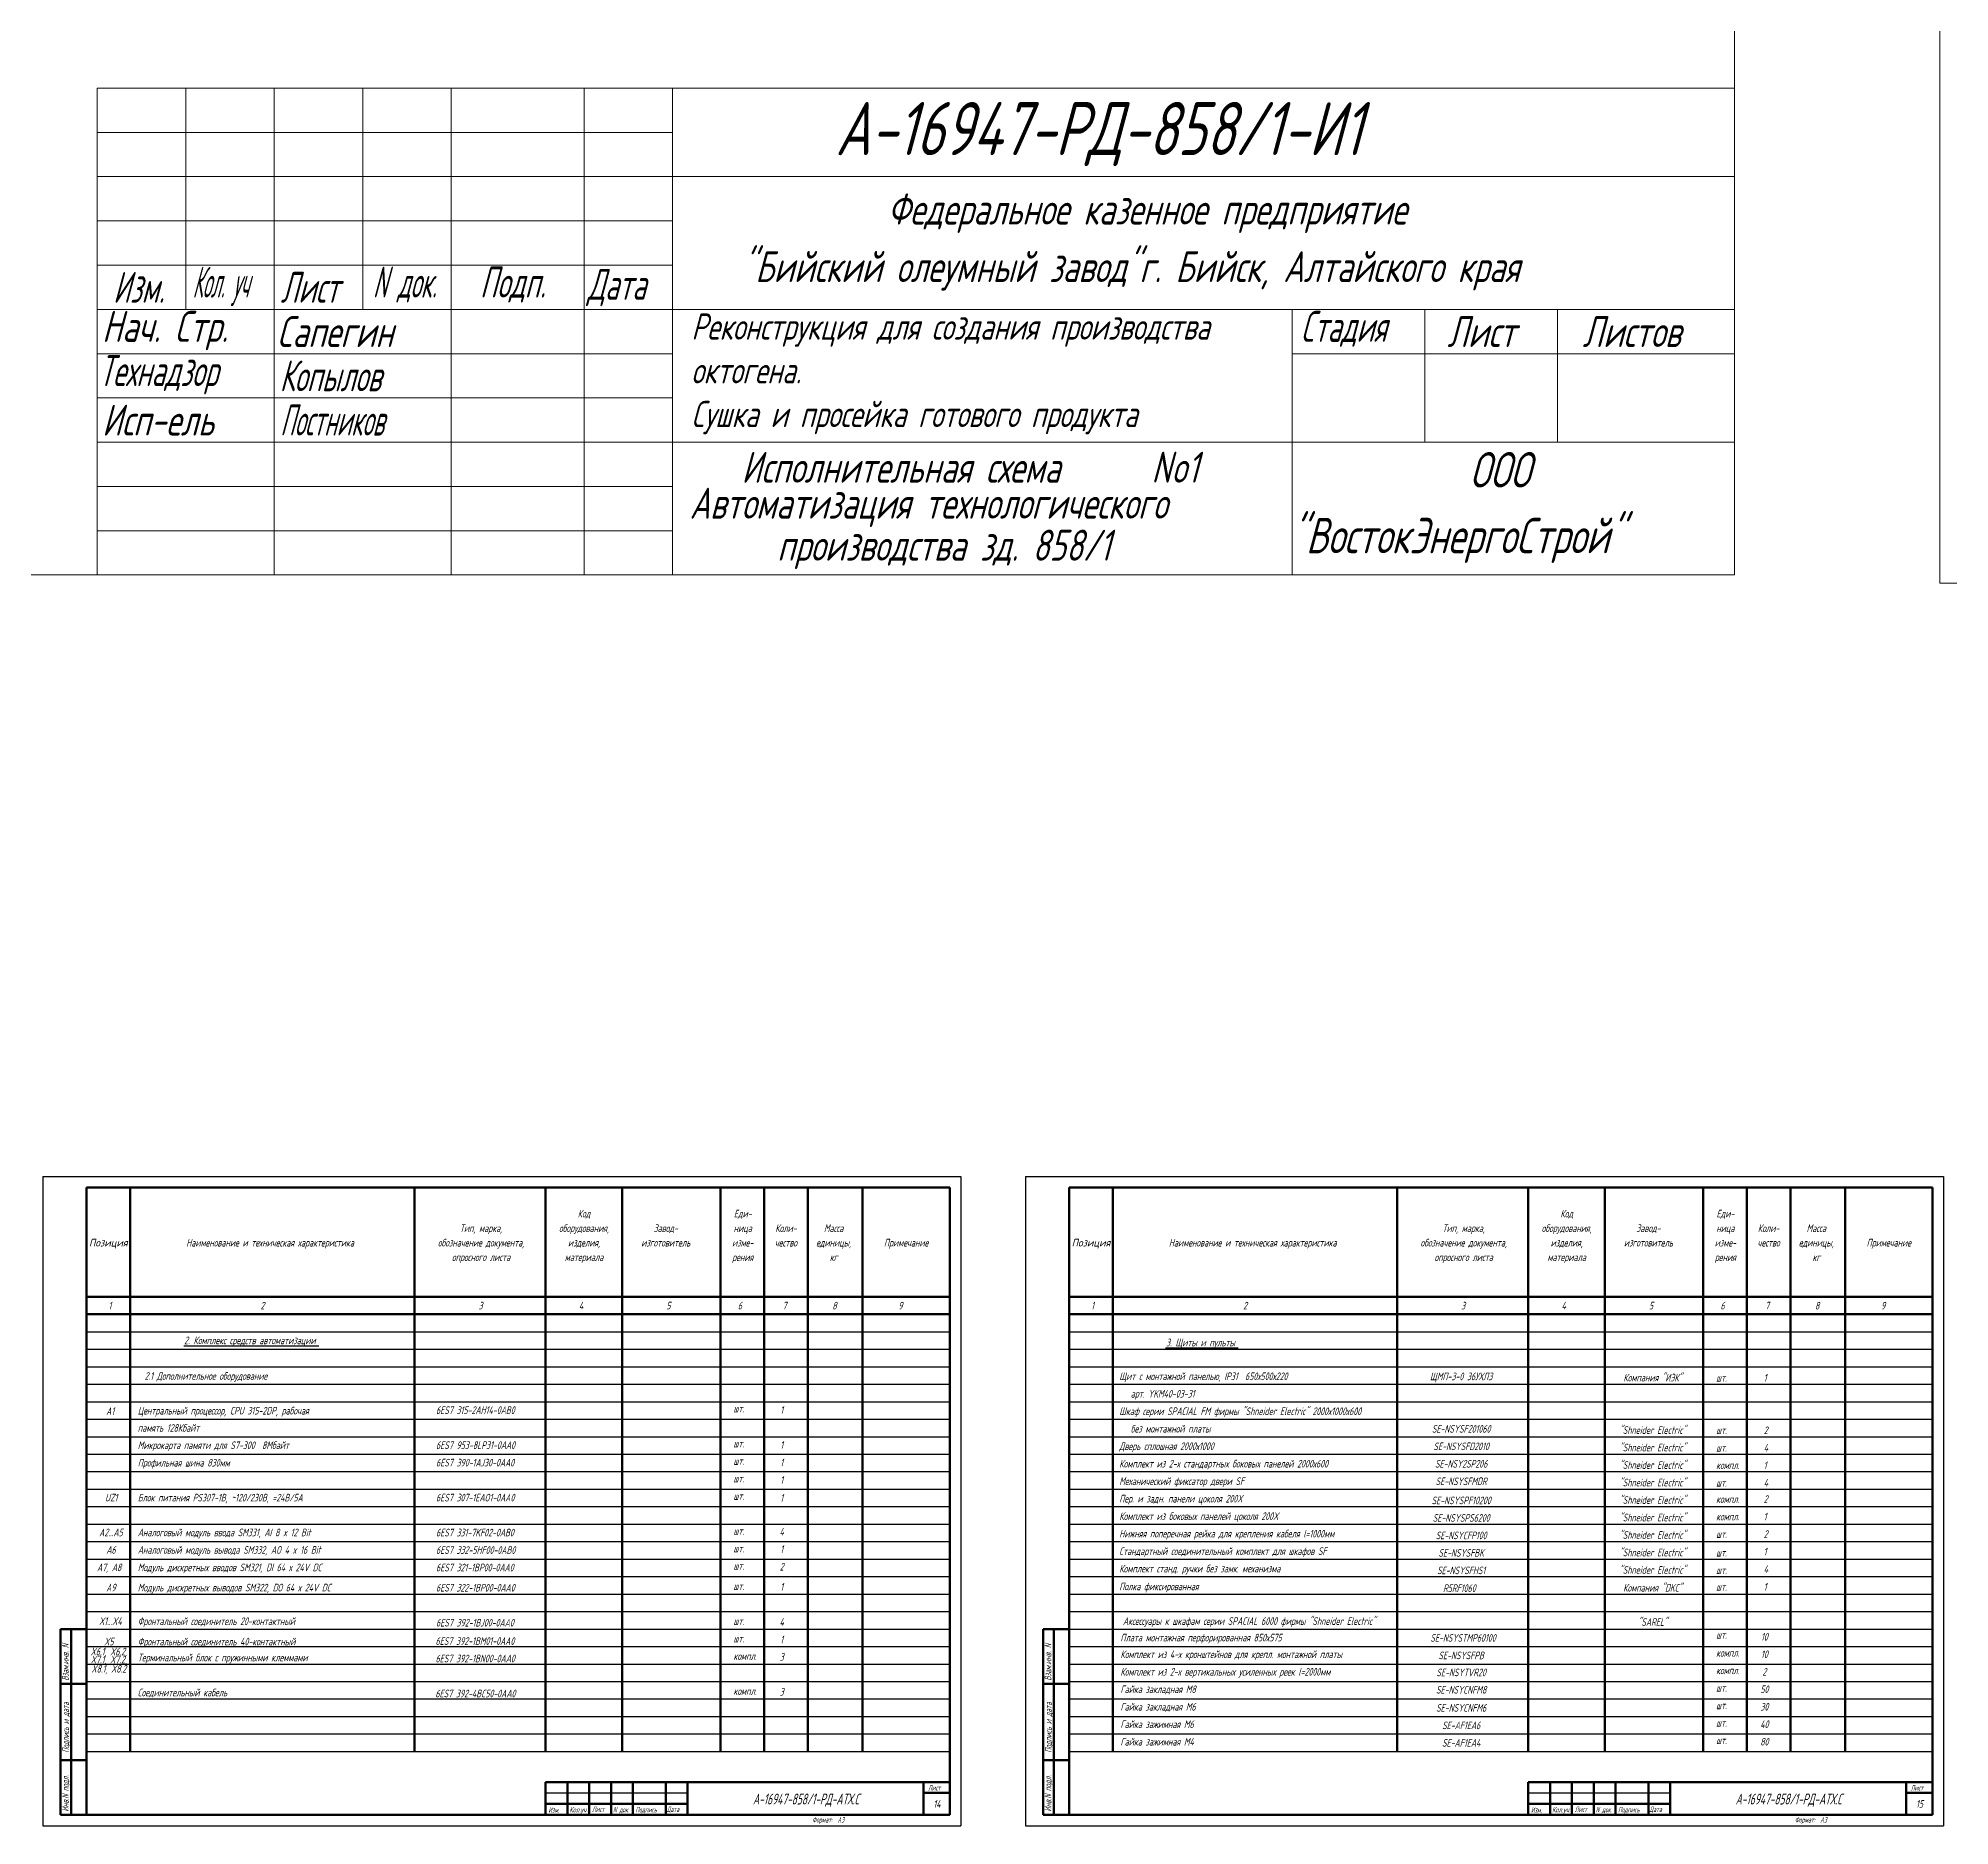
# Model space of a CAD drawing. Header units: millimetres. Extents: x -680 to 9204, y -4430 to 7779.
# Drawn here: x 5334 to 6209, y -3980 to -3162 of the extents above; entities that cross this region are included whole.
import ezdxf
from ezdxf.enums import TextEntityAlignment as Align

# ---------------------------------------------------------------- set-up
doc = ezdxf.new("R2010")
doc.units = ezdxf.units.MM
doc.layers.get('Defpoints').update_dxf_attribs({"color": 33})
for name, color, linetype, lineweight in [('ИИ_ОФОРМЛЕНИЕ_025', 7, 'Continuous', 25), ('Обводка', 6, 'Continuous', 25), ('Рамка толстая', 7, 'Continuous', 60), ('Текст_КИП', 2, 'Continuous', 25)]:
    doc.layers.add(name, color=color, linetype=linetype, lineweight=lineweight)
doc.layers.add('Текст.', color=51, linetype='Continuous')
doc.styles.add('Simplex', font='simplex.shx', dxfattribs={"width": 0.7, "oblique": 15})
doc.styles.get("Standard").update_dxf_attribs({"font": 'arial.ttf'})

msp = doc.modelspace()

# ---------------------------------------------------------------- linework, layer by layer
at = {"color": 18, "lineweight": 20, "true_color": 0x000000}
for p, q in [((5361.2, -3185.171), (6110.45, -3185.171)), ((5361.2, -3185.171), (5361.2, -3407.921)), ((5401.7, -3185.171), (5401.7, -3286.421)), ((5442.2, -3185.171), (5442.2, -3407.921)), ((5482.7, -3185.171), (5482.7, -3286.421)), ((5523.2, -3185.171), (5523.2, -3407.921)), ((5583.95, -3185.171), (5583.95, -3407.921)), ((5624.45, -3185.171), (5624.45, -3407.921)), ((5361.2, -3205.421), (5624.45, -3205.421)), ((5361.2, -3225.671), (5624.45, -3225.671)), ((5624.45, -3225.671), (6110.45, -3225.671)), ((6110.45, -3222.296), (6110.45, -3407.921)), ((5361.2, -3245.921), (5624.45, -3245.921)), ((5361.2, -3266.171), (5624.45, -3266.171)), ((5361.2, -3286.421), (6110.45, -3286.421)), ((5907.95, -3286.421), (5907.95, -3407.921)), ((5968.7, -3286.421), (5968.7, -3347.171)), ((6029.45, -3286.421), (6029.45, -3347.171)), ((5361.2, -3306.671), (5624.45, -3306.671)), ((5907.95, -3306.671), (6110.45, -3306.671)), ((5361.2, -3326.921), (5624.45, -3326.921)), ((5361.2, -3347.171), (5624.45, -3347.171)), ((5624.45, -3347.171), (6110.45, -3347.171)), ((5361.2, -3367.421), (5624.45, -3367.421)), ((5361.2, -3387.671), (5624.45, -3387.671)), ((5486.075, -3407.921), (6110.45, -3407.921))]:
    msp.add_line(p, q, dxfattribs=at)
at = {"lineweight": 60}
for p, q in [((5356.318, -3975.152), (5356.318, -3688.152)), ((5356.318, -3688.152), (5751.318, -3688.152)), ((5376.318, -3688.152), (5376.318, -3946.152)), ((5506.318, -3688.152), (5506.318, -3946.152)), ((5566.318, -3688.152), (5566.318, -3946.152)), ((5601.318, -3688.152), (5601.318, -3946.152)), ((5646.318, -3688.152), (5646.318, -3946.152)), ((5666.318, -3688.152), (5666.318, -3946.152)), ((5686.318, -3688.152), (5686.318, -3946.152)), ((5711.318, -3688.152), (5711.318, -3946.152)), ((5751.318, -3688.152), (5751.318, -3975.152)), ((5805.985, -3975.152), (5805.985, -3688.152)), ((5805.985, -3688.152), (6200.985, -3688.152)), ((5825.985, -3688.152), (5825.985, -3946.152)), ((5955.985, -3688.152), (5955.985, -3946.152)), ((6015.985, -3688.152), (6015.985, -3946.152)), ((6050.985, -3688.152), (6050.985, -3946.152)), ((6095.985, -3688.152), (6095.985, -3946.152)), ((6115.985, -3688.152), (6115.985, -3946.152)), ((6135.985, -3688.152), (6135.985, -3946.152)), ((6160.985, -3688.152), (6160.985, -3946.152)), ((6200.985, -3688.152), (6200.985, -3975.152)), ((5356.318, -3738.152), (5751.318, -3738.152)), ((5805.985, -3738.152), (6200.985, -3738.152)), ((5356.318, -3746.152), (5751.318, -3746.152)), ((5805.985, -3746.152), (6200.985, -3746.152)), ((5344.318, -3975.152), (5344.318, -3890.152)), ((5344.318, -3890.152), (5356.318, -3890.152)), ((5349.318, -3975.152), (5349.318, -3890.152)), ((5793.985, -3975.152), (5793.985, -3890.152)), ((5793.985, -3890.152), (5805.985, -3890.152)), ((5798.985, -3975.152), (5798.985, -3890.152)), ((5356.318, -3915.152), (5344.318, -3915.152)), ((5805.985, -3915.152), (5793.985, -3915.152)), ((5356.318, -3950.152), (5344.318, -3950.152)), ((5805.985, -3950.152), (5793.985, -3950.152)), ((5356.318, -3975.152), (5344.318, -3975.152)), ((5751.318, -3975.152), (5356.318, -3975.152)), ((5805.985, -3975.152), (5793.985, -3975.152)), ((6200.985, -3975.152), (5805.985, -3975.152))]:
    msp.add_line(p, q, dxfattribs=at)
at = {"lineweight": 50}
for p, q in [((5751.318, -3960.152), (5566.318, -3960.152)), ((5566.318, -3960.152), (5566.318, -3975.152)), ((5576.318, -3975.152), (5576.318, -3960.152)), ((5586.318, -3975.152), (5586.318, -3960.152)), ((5596.318, -3975.152), (5596.318, -3960.152)), ((5606.318, -3975.152), (5606.318, -3960.152)), ((5621.318, -3975.152), (5621.318, -3960.152)), ((5631.318, -3975.152), (5631.318, -3960.152)), ((5739.318, -3975.152), (5739.318, -3960.152)), ((6200.985, -3960.152), (6015.985, -3960.152)), ((6015.985, -3960.152), (6015.985, -3975.152)), ((6025.985, -3975.152), (6025.985, -3960.152)), ((6035.985, -3975.152), (6035.985, -3960.152)), ((6045.985, -3975.152), (6045.985, -3960.152)), ((6055.985, -3975.152), (6055.985, -3960.152)), ((6070.985, -3975.152), (6070.985, -3960.152)), ((6080.985, -3975.152), (6080.985, -3960.152)), ((6188.985, -3975.152), (6188.985, -3960.152)), ((5566.318, -3970.152), (5631.318, -3970.152)), ((5739.318, -3965.152), (5751.318, -3965.152)), ((6015.985, -3970.152), (6080.985, -3970.152)), ((6188.985, -3965.152), (6200.985, -3965.152))]:
    msp.add_line(p, q, dxfattribs=at)
at = {"lineweight": -3}
for p, q in [((5566.318, -3965.152), (5631.318, -3965.152)), ((6015.985, -3965.152), (6080.985, -3965.152))]:
    msp.add_line(p, q, dxfattribs=at)
at = {"layer": 'Defpoints'}
for p, q in [((5336.318, -3683.152), (5756.318, -3683.152)), ((5336.318, -3683.152), (5336.318, -3980.124)), ((5756.318, -3683.152), (5756.318, -3980.152)), ((5785.985, -3683.152), (6205.985, -3683.152)), ((5785.985, -3683.152), (5785.985, -3980.124)), ((6205.985, -3683.152), (6205.985, -3980.152)), ((5336.318, -3980.124), (5756.318, -3980.152)), ((5785.985, -3980.124), (6205.985, -3980.152))]:
    msp.add_line(p, q, dxfattribs=at)
at = {"layer": 'Обводка', "color": 155}
for p, q in [((5356.318, -3754.152), (5751.318, -3754.152)), ((5805.985, -3754.152), (6200.985, -3754.152)), ((5356.318, -3762.152), (5751.318, -3762.152)), ((5805.985, -3762.152), (6200.985, -3762.152)), ((5356.318, -3770.152), (5751.318, -3770.152)), ((5356.318, -3778.152), (5751.318, -3778.152)), ((5805.985, -3770.152), (6200.985, -3770.152)), ((5805.985, -3778.152), (6200.985, -3778.152)), ((5356.318, -3786.152), (5751.318, -3786.152)), ((5805.985, -3786.152), (6200.985, -3786.152)), ((5356.318, -3794.152), (5751.318, -3794.152)), ((5805.985, -3794.152), (6200.985, -3794.152)), ((5356.318, -3802.152), (5751.318, -3802.152)), ((5805.985, -3802.152), (6200.985, -3802.152)), ((5356.318, -3810.152), (5751.318, -3810.152)), ((5805.985, -3810.152), (6200.985, -3810.152)), ((5356.318, -3818.152), (5751.318, -3818.152)), ((5805.985, -3818.152), (6200.985, -3818.152)), ((5356.318, -3826.152), (5751.318, -3826.152)), ((5805.985, -3826.152), (6200.985, -3826.152)), ((5356.318, -3834.152), (5751.318, -3834.152)), ((5805.985, -3834.152), (6200.985, -3834.152)), ((5356.318, -3842.152), (5751.318, -3842.152)), ((5805.985, -3842.152), (6200.985, -3842.152)), ((5356.318, -3850.152), (5751.318, -3850.152)), ((5805.985, -3850.152), (6200.985, -3850.152)), ((5356.318, -3858.152), (5751.318, -3858.152)), ((5356.318, -3866.152), (5751.318, -3866.152)), ((5805.985, -3858.152), (6200.985, -3858.152)), ((5805.985, -3866.152), (6200.985, -3866.152)), ((5356.318, -3874.152), (5751.318, -3874.152)), ((5805.985, -3874.152), (6200.985, -3874.152)), ((5356.318, -3882.152), (5751.318, -3882.152)), ((5805.985, -3882.152), (6200.985, -3882.152)), ((5356.318, -3890.152), (5751.318, -3890.152)), ((5805.985, -3890.152), (6200.985, -3890.152)), ((5356.318, -3898.152), (5751.318, -3898.152)), ((5805.985, -3898.152), (6200.985, -3898.152)), ((5356.318, -3906.152), (5751.318, -3906.152)), ((5805.985, -3906.152), (6200.985, -3906.152)), ((5356.318, -3914.152), (5751.318, -3914.152)), ((5805.985, -3914.152), (6200.985, -3914.152)), ((5356.318, -3922.152), (5751.318, -3922.152)), ((5805.985, -3922.152), (6200.985, -3922.152)), ((5356.318, -3930.152), (5751.318, -3930.152)), ((5805.985, -3930.152), (6200.985, -3930.152)), ((5356.318, -3938.152), (5751.318, -3938.152)), ((5805.985, -3938.152), (6200.985, -3938.152)), ((5356.318, -3946.152), (5751.318, -3946.152)), ((5356.318, -3946.152), (5751.318, -3946.152)), ((5805.985, -3946.152), (6200.985, -3946.152)), ((5805.985, -3946.152), (6200.985, -3946.152))]:
    msp.add_line(p, q, dxfattribs=at)
at = {"layer": 'Рамка толстая', "color": 18, "lineweight": 20, "true_color": 0x000000}
for p, q in [((6204.384, -2078.49), (6204.384, -3411.615)), ((6110.45, -2439.296), (6110.45, -3407.921)), ((4777.325, -3407.921), (6110.45, -3407.921)), ((7173.009, -3411.615), (6204.384, -3411.615))]:
    msp.add_line(p, q, dxfattribs=at)

# ---------------------------------------------------------------- texts
at = {"color": 18, "lineweight": 20, "true_color": 0x000000, "style": 'Simplex', "oblique": 15}
for s, height, width, p in [('А-16947-РД-858/1-И1', 24.3, 0.7, (5698.954, -3215.835)), ('Федеральное казенное предприятие', 14.175, 0.7, (5722.8, -3247.608)), ('"Бийский олеумный завод"г. Бийск, Алтайского края', 14.175, 0.7, (5656.329, -3273.933)), ('Изм.', 14.175, 0.6, (5368.4, -3283.383)), ('Кол. уч', 14.175, 0.4, (5404.754, -3281.021)), ('Лист', 14.175, 0.6, (5445.074, -3283.383)), ('N', 14.175, 0.5, (5487.272, -3281.021)), ('док.', 14.175, 0.5, (5498.546, -3281.021)), ('Подп.', 14.175, 0.6, (5536.272, -3281.021)), ('Дата', 14.175, 0.6, (5585.476, -3282.033)), ('Нач. Стр.', 14.175, 0.7, (5363.36, -3301.271)), ('Стадия', 14.175, 0.6, (5911.902, -3301.271)), ('Сапегин', 14.175, 0.7, (5443.456, -3303.633)), ('Лист', 14.175, 0.7, (5978.994, -3303.633)), ('Листов', 14.175, 0.7, (6040.841, -3303.633)), ('Технадзор', 14.175, 0.6, (5362.01, -3321.521)), ('Копылов', 14.175, 0.6, (5444.63, -3323.883)), ('Исп-ель', 14.175, 0.7, (5363.36, -3344.133)), ('Постников', 14.175, 0.5, (5444.9, -3344.133)), ('Исполнительная схема ', 14.175, 0.7, (5655.976, -3365.709)), ('No1', 14.175, 0.7, (5843.558, -3365.709)), ('ООО', 16.2, 0.7, (5989.21, -3367.903)), ('Автоматизация технологического', 14.175, 0.7, (5632.258, -3382.167)), ('"ВостокЭнергоСтрой"', 16.2, 0.7, (5907.556, -3397.989)), ('производства зд. 858/1', 14.175, 0.7, (5672.325, -3401.386))]:
    msp.add_text(s, height=height, dxfattribs=dict(at, width=width)).set_placement(p)
at = {"layer": 'ИИ_ОФОРМЛЕНИЕ_025', "lineweight": 20, "insert": (5633.022, -3288.269), "char_height": 12, "attachment_point": 1}
msp.add_mtext_dynamic_manual_height_columns('{\\Fsimplex|c204;\\Q15;\\W0.7;\\C2;Реконструкция для создания производства октогена. \\PСушка и просейка готового продукта}', width=276.25893, gutter_width=12.5, heights=[0], dxfattribs=at)
at = {"layer": 'Текст.', "style": 'Simplex', "oblique": 15, "width": 0.6}
for s, p in [('Щит с монтажной панелью, IP31  650х500х220', (5828.857, -3776.262)), ('1', (6123.743, -3776.975)), ('арт. YKM40-03-31', (5834.101, -3784.262)), ('Шкаф серии SPACIAL FM фирмы "Shneider Electric" 2000х1000х600', (5828.857, -3792.262)), ('Дверь сплошная 2000х1000', (5828.857, -3808.262)), ('без монтажной платы', (5834.101, -3800.262)), ('2', (6123.743, -3800.975)), ('Комплект из 2-х стандартных боковых панелей 2000х600', (5828.857, -3816.262)), ('4', (6123.743, -3808.975)), ('1', (6123.743, -3816.975)), ('Механический фиксатор двери SF', (5828.857, -3824.262)), ('4', (6123.743, -3824.975)), ('Пер. и задн. панели цоколя 200X ', (5828.857, -3832.262)), ('2', (6123.743, -3832.453)), ('Комплект из боковых панелей цоколя 200X', (5828.857, -3840.262)), ('1', (6123.743, -3840.453)), ('Нижняя поперечная рейка для крепления кабеля l=1000мм', (5828.857, -3848.262)), ('2', (6123.743, -3848.453)), ('Стандартный соединительный комплект для шкафов SF', (5828.857, -3856.262)), ('1', (6123.743, -3856.453)), ('Комплект станд. ручки без замк. механизма', (5828.857, -3864.262)), ('4', (6123.743, -3864.453))]:
    msp.add_text(s, height=3.5, dxfattribs=at).set_placement(p)
for s, p in [('ЩМП-3-0 36УХЛ3', (5985.3, -3776.317)), ('Компания "ИЭК"', (6072.953, -3776.876)), ('SE-NSYSF201060', (5985.3, -3800.317)), ('SE-NSYSFD2010', (5985.3, -3808.317)), ('"Shneider Electric"', (6072.953, -3800.876)), ('"Shneider Electric"', (6072.953, -3808.876)), ('SE-NSY2SP206', (5985.3, -3816.317)), ('"Shneider Electric"', (6072.953, -3816.876)), ('SE-NSYSFMDR', (5985.3, -3824.317)), ('"Shneider Electric"', (6072.953, -3824.876)), ('SE-NSYSPF10200', (5985.3, -3833.067)), ('"Shneider Electric"', (6072.953, -3832.876)), ('SE-NSYSPS6200', (5985.3, -3841.067)), ('"Shneider Electric"', (6072.953, -3840.876)), ('SE-NSYCFP100', (5985.3, -3849.067)), ('"Shneider Electric"', (6072.953, -3848.876)), ('SE-NSYSFBK', (5985.3, -3857.067)), ('"Shneider Electric"', (6072.953, -3856.876)), ('SE-NSYSFHS1', (5985.3, -3865.067)), ('"Shneider Electric"', (6072.953, -3864.876))]:
    msp.add_text(s, height=3.5, dxfattribs=at).set_placement(p, align=Align.CENTER)
at = {"layer": 'Текст_КИП', "style": 'Simplex', "oblique": 15, "width": 0.6}
for s, p in [('Код', (5583.919, -3701.852)), ('Еди-', (5656.537, -3701.852)), ('Код', (6033.585, -3701.852)), ('Еди-', (6106.203, -3701.852)), ('Тип, марка,', (5536.79, -3708.502)), ('оборудования,', (5583.919, -3708.502)), ('Завод-', (5621.318, -3708.502)), ('ница', (5656.537, -3708.502)), ('Коли-', (5676.318, -3708.502)), ('Масса', (5698.154, -3708.502)), ('Тип, марка,', (5986.456, -3708.502)), ('оборудования,', (6033.585, -3708.502)), ('Завод-', (6070.985, -3708.502)), ('ница', (6106.203, -3708.502)), ('Коли-', (6125.985, -3708.502)), ('Масса', (6147.82, -3708.502)), ('Наименование и техническая характеристика', (5440.265, -3715.152)), ('обозначение документа,', (5536.79, -3715.152)), ('изделия,', (5583.919, -3715.152)), ('изготовитель', (5621.318, -3715.152)), ('изме-', (5656.537, -3715.152)), ('чество', (5676.318, -3715.152)), ('единицы,', (5698.154, -3715.152)), ('Примечание', (5731.318, -3715.152)), ('Наименование и техническая характеристика', (5889.931, -3715.152)), ('обозначение документа,', (5986.456, -3715.152)), ('изделия,', (6033.585, -3715.152)), ('изготовитель', (6070.985, -3715.152)), ('изме-', (6106.203, -3715.152)), ('чество', (6125.985, -3715.152)), ('единицы,', (6147.82, -3715.152)), ('Примечание', (6180.985, -3715.152)), ('опросного листа', (5536.79, -3721.802)), ('материала', (5583.919, -3721.802)), ('рения', (5656.537, -3721.802)), ('кг', (5698.154, -3721.802)), ('опросного листа', (5986.456, -3721.802)), ('материала', (6033.585, -3721.802)), ('рения', (6106.203, -3721.802)), ('кг', (6147.82, -3721.802)), ('А1', (5367.129, -3792.173)), ('1', (5674.383, -3791.686)), ('1', (5674.383, -3807.686)), ('1', (5674.383, -3815.686)), ('1', (5674.383, -3823.686)), ('UZ1', (5367.587, -3831.794)), ('1', (5674.383, -3831.87)), ('А2...А5', (5367.467, -3847.692)), ('4', (5674.383, -3847.388)), ('А6', (5367.467, -3855.692)), ('1', (5674.383, -3855.388)), ('А7, А8 ', (5367.467, -3863.692)), ('2', (5674.383, -3863.388)), ('А9', (5367.467, -3872.925)), ('1', (5674.383, -3872.621)), ('X1...X4', (5367.188, -3888.307)), ('4', (5674.383, -3888.66)), (' SE-NSYSTMP60100', (5985.3, -3895.952)), ('"SAREL"', (6072.953, -3888.696)), ('X6.1, X6.2,', (5366.476, -3902.196)), ('X5', (5366.476, -3897.64)), ('3', (5674.383, -3904.621)), ('1', (5674.383, -3896.662)), ('SE-NSYSFPB', (5985.3, -3903.972)), ('10', (6124.05, -3903.457)), ('X7.1, X7.2,', (5366.476, -3905.853)), ('X8.1, X8.2', (5366.476, -3910.092)), (' SE-NSYTVR20 ', (5985.3, -3911.761)), ('3', (5674.383, -3920.621)), ('SE-NSYCNFM8', (5985.3, -3919.691)), ('50', (6124.05, -3919.457)), ('SE-NSYCNFM6', (5985.3, -3927.972)), ('30', (6124.05, -3927.457)), ('SE-AF1EA6', (5985.3, -3935.972)), ('40', (6124.05, -3935.457)), ('SE-AF1EA4', (5985.3, -3943.972)), ('80', (6124.05, -3943.457))]:
    msp.add_text(s, height=3.5, dxfattribs=at).set_placement(p, align=Align.CENTER)
at = {"layer": 'Текст_КИП', "style": 'Simplex', "oblique": 15, "width": 0.822902}
for p, p2 in [((5357.406, -3715.152), (5375.098, -3715.152)), ((5807.072, -3715.152), (5824.765, -3715.152))]:
    msp.add_text('Позиция', height=3.5, dxfattribs=at).set_placement(p, p2, align=Align.FIT)
at = {"layer": 'Текст_КИП', "style": 'Simplex', "oblique": 15, "width": 0.6}
for s, height, p in [('1', 3.5, (5366.298, -3743.948)), ('2', 3.5, (5435.858, -3743.948)), ('3', 3.5, (5535.634, -3743.948)), ('4', 3.5, (5581.587, -3743.948)), ('5', 3.5, (5621.561, -3743.948)), ('6', 3.5, (5654.295, -3743.948)), ('7', 3.5, (5674.753, -3743.948)), ('8', 3.5, (5697.547, -3743.948)), ('9', 3.5, (5727.763, -3743.948)), ('1', 3.5, (5815.965, -3743.948)), ('2', 3.5, (5885.525, -3743.948)), ('3', 3.5, (5985.3, -3743.948)), ('4', 3.5, (6031.254, -3743.948)), ('5', 3.5, (6071.227, -3743.948)), ('6', 3.5, (6103.961, -3743.948)), ('7', 3.5, (6124.42, -3743.948)), ('8', 3.5, (6147.213, -3743.948)), ('9', 3.5, (6177.429, -3743.948)), ('%%U3. Щиты и пульты ', 3.5, (5850.259, -3760.814)), ('2.1 Дополнительное оборудование', 3.5, (5382.832, -3776.138)), ('шт.', 3.5, (6101.973, -3776.975)), ('Центральный процессор, CPU 315-2DP, рабочая', 3.5, (5379.71, -3792.01)), ('шт.', 3.5, (5652.306, -3791.043)), ('память 128Кбайт', 3.5, (5379.71, -3799.903)), ('Микрокарта памяти для S7-300  8Мбайт', 3.5, (5379.71, -3807.821)), ('6ES7 953-8LP31-0AA0', 3.5, (5516.187, -3807.773)), ('шт.', 3.5, (5652.306, -3807.043)), ('шт.', 3.5, (6101.973, -3800.975)), ('Профильная шина 830мм', 3.5, (5379.71, -3815.821)), ('6ES7 390-1AJ30-0AA0', 3.5, (5516.187, -3815.773)), ('шт.', 3.5, (5652.306, -3815.043)), ('шт.', 3.5, (6101.973, -3808.975)), ('шт.', 3.5, (5652.306, -3823.043)), ('шт.', 3.5, (6101.973, -3824.975)), ('компл.', 3.5, (6101.973, -3816.975)), ('Блок питания PS307-1B, ~120/230В, =24В/5А', 3.5, (5379.71, -3831.794)), ('шт.', 3.5, (5652.306, -3831.043)), ('компл.', 3.5, (6101.973, -3832.453)), ('компл.', 3.5, (6101.973, -3840.453)), ('Аналоговый модуль ввода SM331, AI 8 x 12 Bit', 3.5, (5379.71, -3847.709)), ('6ES7 331-7KF02-0АВ0', 3.5, (5516.187, -3847.773)), ('шт.', 3.5, (5652.306, -3847.043)), ('шт.', 3.5, (6101.973, -3848.453)), ('Аналоговый модуль вывода SM332, AO 4 x 16 Bit', 3.5, (5379.71, -3855.709)), ('6ES7 332-5HF00-0AB0', 3.5, (5516.187, -3855.773)), ('шт.', 3.5, (5652.306, -3855.043)), ('шт.', 3.5, (6101.973, -3856.975)), ('Модуль дискретных вводов SM321, DI 64 х 24V DC', 3.5, (5379.71, -3863.709)), ('6ES7 321-1BP00-0AA0', 3.5, (5516.187, -3863.773)), ('шт.', 3.5, (5652.306, -3863.043)), ('шт.', 3.5, (6101.973, -3864.975)), ('Модуль дискретных выводов SM322, DО 64 х 24V DC', 3.5, (5379.71, -3872.943)), ('6ES7 322-1BP00-0AA0', 3.5, (5516.187, -3873.006)), ('шт.', 3.5, (5652.306, -3872.276)), ('Фронтальный соединитель 20-контактный', 3.5, (5379.71, -3888.33)), ('6ES7 392-1BJ00-0AA0', 3.5, (5516.187, -3889.006)), ('шт.', 3.5, (5652.306, -3888.276)), ('Аксессуары к шкафам серии SPACIAL 6000 фирмы "Shneider Electric"', 3.5, (5830.533, -3888.261)), ('Фронтальный соединитель 40-контактный', 3.5, (5379.71, -3897.663)), (' 6ES7 392-1BM01-0AA0', 3.5, (5514.312, -3897.404)), ('шт.', 3.5, (5652.306, -3896.276)), ('Комплект из 4-х кронштейнов для крепл. монтажной платы', 3.5, (5829.376, -3903.461)), ('компл.', 3.5, (6101.973, -3902.814)), ('Терминальный блок с пружинными клеммами', 3.5, (5379.71, -3904.943)), (' 6ES7 392-1BN00-0AA0', 3.5, (5514.312, -3905.404)), ('компл.', 3.5, (5652.306, -3904.276)), ('Комплект из 2-х вертикальных усиленных реек l=2000мм', 3.5, (5829.376, -3911.461)), ('компл.', 3.5, (6101.973, -3910.814)), ('Соединительный кабель                   ', 3.5, (5379.71, -3920.943)), ('6ES7 392-4BC50-0AA0', 3.5, (5515.893, -3921.404)), ('компл.', 3.5, (5652.306, -3920.276)), ('Гайка закладная М8', 3.5, (5829.376, -3919.461)), ('шт.', 3.5, (6101.973, -3918.814)), ('Гайка закладная М6', 3.5, (5829.376, -3927.461)), ('шт.', 3.5, (6101.973, -3926.814)), ('Гайка зажимная М6', 3.5, (5829.376, -3935.461)), ('шт.', 3.5, (6101.973, -3934.814)), ('Гайка зажимная М4', 3.5, (5829.376, -3943.461)), ('шт.', 3.5, (6101.973, -3942.814)), ('А-16947-858/1-РД-АТХ.С', 5, (5661.187, -3970.428)), ('А-16947-858/1-РД-АТХ.С', 5, (6110.853, -3970.428))]:
    msp.add_text(s, height=height, dxfattribs=at).set_placement(p)
at = {"layer": 'Текст_КИП', "lineweight": -3, "style": 'Simplex', "oblique": 15, "width": 0.6}
for s, height, p in [('%%U2. Комплекс средств автоматизации ', 3.5, (5400.96, -3759.848)), ('Плата монтажная перфорированная 850х575', 3.5, (5829.376, -3895.829)), ('шт.', 3.5, (6101.973, -3894.61)), ('Лист', 2.5, (5741.4, -3964.036)), ('Лист', 2.5, (6191.066, -3964.036)), ('14', 3.5, (5743.759, -3971.921)), ('15', 3.5, (6193.426, -3971.921)), ('Изм.', 2.5, (5567.597, -3974.223)), ('Лист', 2.5, (5587.616, -3973.859)), ('N док.', 2.5, (5597.262, -3974.041)), ('Подпись', 2.5, (5607.453, -3974.041)), ('Дата', 2.5, (5621.831, -3973.859)), ('Формат:  А3', 2.5, (5688.361, -3978.68)), ('Изм.', 2.5, (6017.263, -3974.223)), ('Лист', 2.5, (6037.283, -3973.859)), ('N док.', 2.5, (6046.928, -3974.041)), ('Подпись', 2.5, (6057.12, -3974.041)), ('Дата', 2.5, (6071.497, -3973.859)), ('Формат:  А3', 2.5, (6138.028, -3978.68))]:
    msp.add_text(s, height=height, dxfattribs=at).set_placement(p)
at = {"layer": 'Текст_КИП', "color": 7, "style": 'Simplex', "oblique": 15, "width": 0.6}
for s, p in [('6ES7 315-2AН14-0AB0', (5516.187, -3791.773)), ('6ES7 307-1EAO1-0АA0', (5516.187, -3831.773))]:
    msp.add_text(s, height=3.5, dxfattribs=at).set_placement(p)
at = {"layer": 'Текст_КИП', "color": 3, "lineweight": -3, "style": 'Simplex', "oblique": 15, "width": 0.6}
msp.add_text('Полка фиксированная', height=3.5, dxfattribs=at).set_placement((5828.857, -3872.405))
at = {"layer": 'Текст_КИП', "color": 3, "style": 'Simplex', "oblique": 15, "width": 0.6}
for s, p in [('R5RF1060 ', (5985.3, -3873.21)), ('Компания "DKC"', (6072.918, -3873.019))]:
    msp.add_text(s, height=3.5, dxfattribs=at).set_placement(p, align=Align.CENTER)
for s, p in [('шт.', (6101.973, -3872.596)), ('1', (6123.743, -3872.596))]:
    msp.add_text(s, height=3.5, dxfattribs=at).set_placement(p)
at = {"layer": 'Текст_КИП', "lineweight": -3, "style": 'Simplex', "oblique": 15, "width": 0.6}
msp.add_text('10', height=3.5, dxfattribs=at).set_placement((6124.05, -3895.451), align=Align.CENTER)
at = {"layer": 'Текст_КИП', "style": 'Simplex', "oblique": 15, "width": 0.6}
for s, p in [('Взам.инв. N', (5348.081, -3913.785)), ('Взам.инв. N', (5797.748, -3913.785)), ('Подпись и дата', (5348.291, -3946.781)), ('Подпись и дата', (5797.958, -3946.781)), ('Инв.N подл.', (5348.081, -3973.681)), ('Инв.N подл.', (5797.748, -3973.681))]:
    msp.add_text(s, height=3, rotation=90, dxfattribs=at).set_placement(p)
at = {"layer": 'Текст_КИП', "color": 6, "style": 'Simplex', "oblique": 15, "width": 0.6}
msp.add_text('2', height=3.5, dxfattribs=at).set_placement((6124.05, -3911.457), align=Align.CENTER)
at = {"layer": 'Текст_КИП', "lineweight": -3, "style": 'Simplex', "oblique": 15, "width": 0.696257}
for p, p2 in [((5577.243, -3974.041), (5585.614, -3974.041)), ((6026.909, -3974.041), (6035.281, -3974.041))]:
    msp.add_text('Кол.уч.', height=2.5, dxfattribs=at).set_placement(p, p2, align=Align.FIT)

doc.saveas('drawing.dxf')
